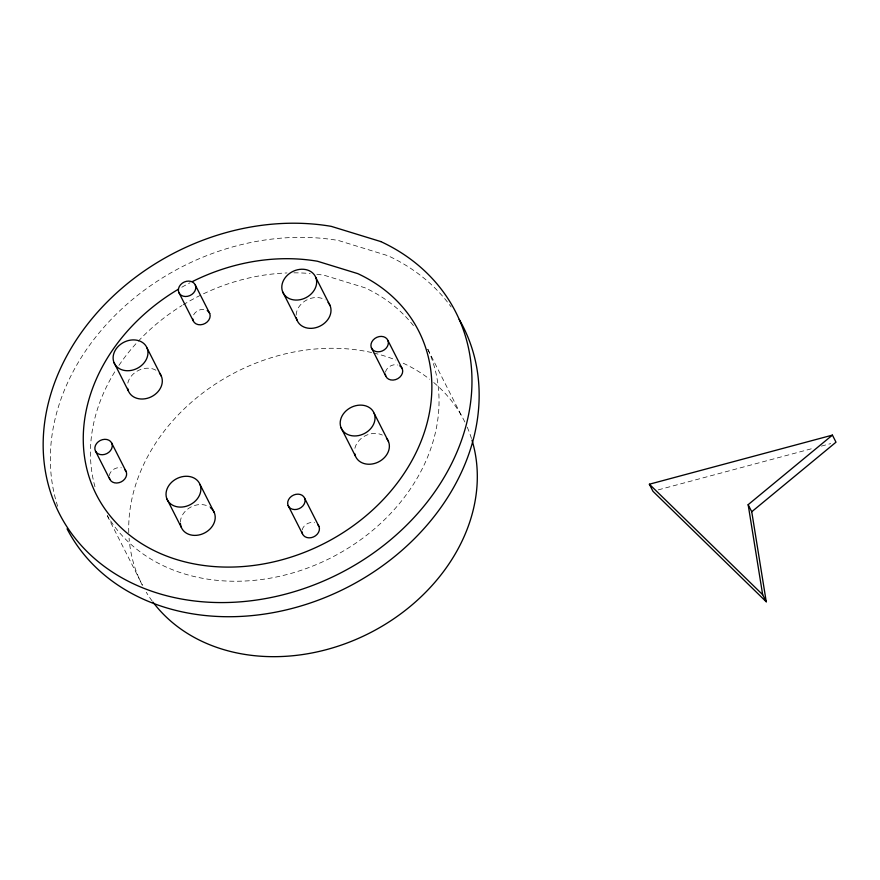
<?xml version="1.0" encoding="UTF-8"?>
<svg xmlns="http://www.w3.org/2000/svg" width="880" height="880" viewBox="0 0 880 880"><rect width="100%" height="100%" fill="white"/><g stroke="black" fill="none" stroke-linecap="round" stroke-linejoin="round"><path stroke-width="0.66" stroke-dasharray="4.4 3.3" d="M658.262 489.874L813.45 448.239M821.414 446.105L830.698 443.619M427.768 349.272L461.098 414.975M107.272 515.757L142.45 585.112M181.808 287.232A180.752 146.597 -26.9 0 1 190.069 282.755M427.856 349.239A180.752 146.597 -26.9 0 1 332.937 556.82A180.752 146.597 -26.9 0 1 107.316 515.669M94.974 486.717A180.752 146.597 -26.9 0 1 115.148 371.217M118.932 365.387A180.752 146.597 -26.9 0 1 137.335 342.21M138.259 341.22A180.752 146.597 -26.9 0 1 182.039 305.492M183.194 304.788A180.752 146.597 -26.9 0 1 287.023 272.954M293.865 272.833A180.752 146.597 -26.9 0 1 310.156 273.526M316.8 274.23A180.752 146.597 -26.9 0 1 324.61 275.385L364.936 287.771A180.752 146.597 -26.9 0 1 414.788 327.404M467.247 427.185A180.752 146.597 -26.9 0 1 471.592 438.823M152.163 601.04A180.752 146.597 -26.9 0 1 146.256 592.229M142.307 585.2A180.752 146.597 -26.9 0 1 129.074 538.131M128.777 532.664A180.752 146.597 -26.9 0 1 372.405 352.715M373.747 353.034A180.752 146.597 -26.9 0 1 395.901 360.052M403.205 363.209A180.752 146.597 -26.9 0 1 429.66 379.225M433.763 382.536A180.752 146.597 -26.9 0 1 464.948 422.191M193.644 314.842A9.042 7.326 -26.9 0 1 205.337 309.705M109.285 475.563A9.042 7.326 -26.9 0 1 121.297 467.808M302.192 529.892A9.042 7.326 -26.9 0 1 314.622 522.764M385.462 372.141A9.042 7.326 -26.9 0 1 397.892 365.013M57.673 506.308A222.343 180.334 -26.9 0 1 119.955 310.618A222.343 180.334 -26.9 0 1 338.382 240.482L387.992 255.728A222.343 180.334 -26.9 0 1 451.143 306.966M296.153 315.117A18.073 14.663 -26.9 0 1 306.636 300.025A18.073 14.663 -26.9 0 1 325.138 299.849M354.882 448.316A18.073 14.663 -26.9 0 1 382.338 435.072M127.809 383.097A18.073 14.663 -26.9 0 1 156.442 370.513M180.367 522.159A18.073 14.663 -26.9 0 1 190.85 507.056A18.073 14.663 -26.9 0 1 209.352 506.88"/><path stroke-width="1.32" d="M766.249 601.766L762.663 594.693L748.154 504.68L832.414 435.116L836 442.189L751.74 511.753L766.249 601.766L652.96 491.293L649.374 484.22L832.414 435.116M649.374 484.22L762.663 594.693M748.154 504.68L751.74 511.753M387.915 340.472A9.042 7.326 -26.9 0 1 377.905 351.813A9.042 7.326 -26.9 0 1 373.12 340.032A9.042 7.326 -26.9 0 1 387.915 340.472L402.27 368.753M371.382 347.732L385.737 376.024M315.755 277.387A18.073 14.663 -26.9 0 1 295.735 300.069A18.073 14.663 -26.9 0 1 286.176 276.507A18.073 14.663 -26.9 0 1 315.755 277.387L330.11 305.668M374.143 413.27A18.073 14.663 -26.9 0 1 354.123 435.952A18.073 14.663 -26.9 0 1 344.564 412.39A18.073 14.663 -26.9 0 1 374.143 413.27L388.487 441.562M282.689 291.918L297.044 320.21M341.077 427.801L355.421 456.093M304.645 498.223A9.042 7.326 -26.9 0 1 294.635 509.564A9.042 7.326 -26.9 0 1 289.85 497.783A9.042 7.326 -26.9 0 1 304.645 498.223L318.989 526.504M195.36 285.164A9.042 7.326 -26.9 0 1 185.35 296.505A9.042 7.326 -26.9 0 1 180.565 284.724A9.042 7.326 -26.9 0 1 195.36 285.164L209.704 313.456M288.112 505.483L302.456 533.775M178.827 292.435L193.171 320.716M147.07 348.051A18.073 14.663 -26.9 0 1 127.05 370.733A18.073 14.663 -26.9 0 1 117.491 347.171A18.073 14.663 -26.9 0 1 147.07 348.051L161.414 376.343M199.98 484.418A18.073 14.663 -26.9 0 1 179.96 507.1A18.073 14.663 -26.9 0 1 170.401 483.538A18.073 14.663 -26.9 0 1 199.98 484.418L214.324 512.71M114.004 362.582L128.348 390.874M166.914 498.96L181.258 527.241M111.639 442.959A9.042 7.326 -26.9 0 1 102.377 454.74A9.042 7.326 -26.9 0 1 96.679 443.388A9.042 7.326 -26.9 0 1 111.639 442.959L125.983 471.251M95.491 451.099L109.846 479.38M178.332 289.256A180.752 146.597 -26.9 0 0 117.139 523.809A180.752 146.597 -26.9 0 0 382.14 500.72A180.752 146.597 -26.9 0 0 357.764 273.625L317.438 261.239A180.752 146.597 -26.9 0 0 192.478 281.534M471.999 440.143A180.752 146.597 -26.9 0 1 369.391 633.182A180.752 146.597 -26.9 0 1 152.966 602.107M207.218 310.541A9.042 7.326 -26.9 0 1 205.26 323.356A9.042 7.326 -26.9 0 1 192.742 318.835M124.861 469.689A9.042 7.326 -26.9 0 1 121.209 481.866A9.042 7.326 -26.9 0 1 109.274 477.554M317.999 524.876A9.042 7.326 -26.9 0 1 313.489 536.943A9.042 7.326 -26.9 0 1 302.027 531.894M399.784 365.838A9.042 7.326 -26.9 0 1 397.815 378.653A9.042 7.326 -26.9 0 1 385.297 374.143M459.206 319.407A222.343 180.334 -26.9 0 1 351.428 585.2A222.343 180.334 -26.9 0 1 67.056 528.803M328.119 302.401A18.073 14.663 -26.9 0 1 319.814 326.216A18.073 14.663 -26.9 0 1 296.34 317.735M386.496 438.284A18.073 14.663 -26.9 0 1 378.191 462.099A18.073 14.663 -26.9 0 1 354.717 453.618M159.423 373.065A18.073 14.663 -26.9 0 1 151.118 396.88A18.073 14.663 -26.9 0 1 127.644 388.399M210.441 507.639A18.073 14.663 -26.9 0 1 204.732 532.895A18.073 14.663 -26.9 0 1 180.4 523.479M380.82 241.582L331.21 226.347A222.343 180.334 -26.9 0 0 43.945 460.625A222.343 180.334 -26.9 0 0 364.485 559.108A222.343 180.334 -26.9 0 0 380.82 241.582"/></g></svg>
